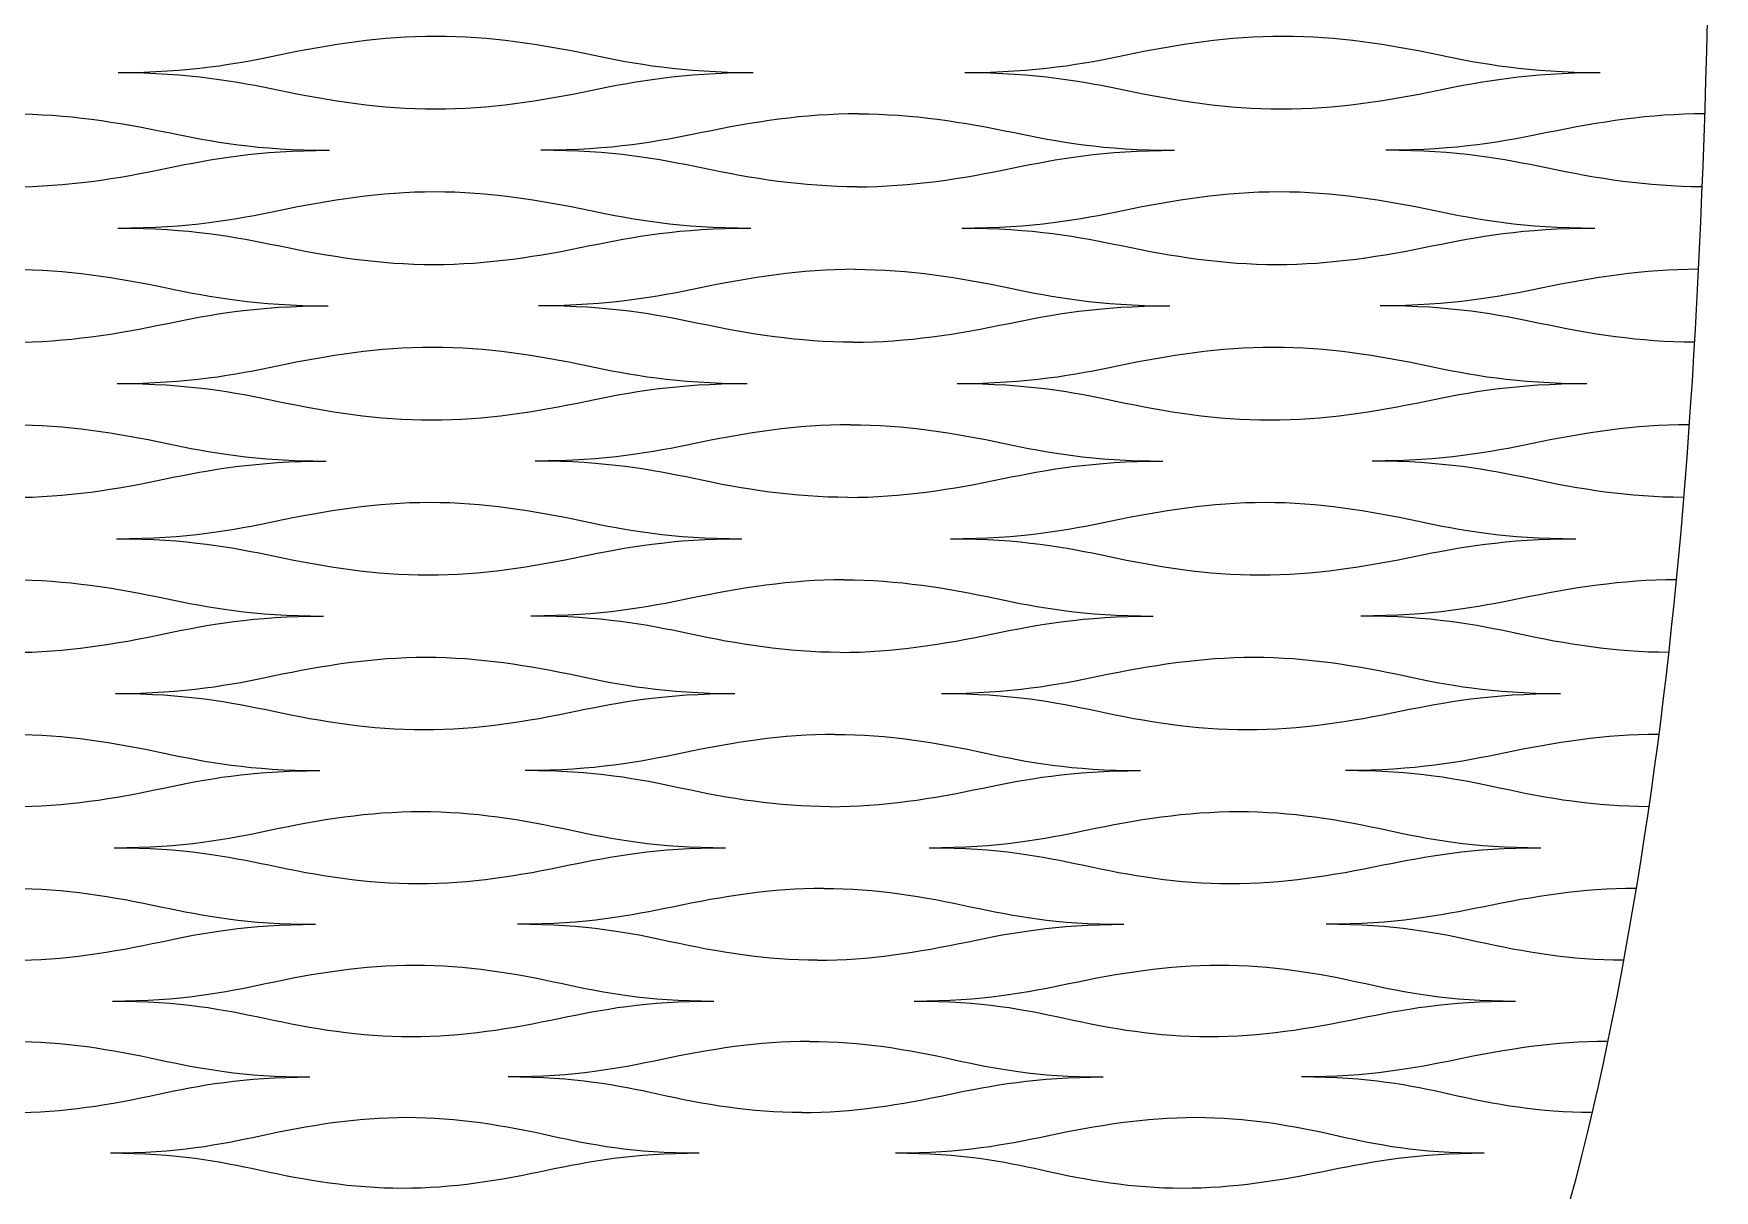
# Model space of a CAD drawing. Extents: x 0.4 to 17.3, y 0.4 to 6.1.
# Drawn here: x 15.265 to 17.305, y 1.812 to 3.217 of the extents above; entities that cross this region are included whole.
import ezdxf

# ---------------------------------------------------------------- set-up
doc = ezdxf.new("R2010")
doc.units = 0
doc.header["$MEASUREMENT"] = 0
doc.layers.add('DEFAULT', color=7, linetype='CONTINUOUS')

msp = doc.modelspace()

# ---------------------------------------------------------------- linework, layer by layer
at = {"layer": 'DEFAULT'}
for points, knots in [([(17.3051, 4.4919), (17.3051, 3.3114), (17.3051, 2.7212), (17.2018, 2.1309), (17.0985, 1.5406), (16.8919, 0.9504), (16.0656, 0.3601)], [0, 0, 0, 0, 1, 1, 1, 2, 2, 2, 2]), ([(15.3677, 3.1694), (15.4544, 3.1694), (15.5119, 3.1801), (15.5632, 3.1908), (15.6258, 3.2038), (15.6871, 3.2137), (15.7533, 3.2137), (15.8196, 3.2137), (15.8807, 3.2038), (15.9433, 3.1908), (15.9944, 3.1801), (16.0518, 3.1694), (16.1385, 3.1694)], [0, 0, 0, 0, 1, 1, 1, 2, 2, 2, 3, 3, 3, 4, 4, 4, 4]), ([(16.3954, 3.1694), (16.4822, 3.1694), (16.5398, 3.1801), (16.5912, 3.1908), (16.654, 3.2038), (16.7154, 3.2137), (16.7816, 3.2137), (16.8479, 3.2137), (16.9089, 3.2038), (16.9713, 3.1908), (17.0223, 3.1801), (17.0795, 3.1694), (17.1663, 3.1694)], [0, 0, 0, 0, 1, 1, 1, 2, 2, 2, 3, 3, 3, 4, 4, 4, 4]), ([(15.3677, 3.1694), (15.4544, 3.1694), (15.5118, 3.1586), (15.563, 3.148), (15.6255, 3.135), (15.6865, 3.1251), (15.7527, 3.1251), (15.8189, 3.1251), (15.8801, 3.135), (15.9428, 3.148), (15.9942, 3.1586), (16.0518, 3.1694), (16.1385, 3.1694)], [0, 0, 0, 0, 1, 1, 1, 2, 2, 2, 3, 3, 3, 4, 4, 4, 4]), ([(16.3954, 3.1694), (16.4822, 3.1694), (16.5394, 3.1586), (16.5903, 3.148), (16.6526, 3.135), (16.7135, 3.1251), (16.7796, 3.1251), (16.8458, 3.1251), (16.9072, 3.135), (16.9702, 3.148), (17.0217, 3.1586), (17.0795, 3.1694), (17.1663, 3.1694)], [0, 0, 0, 0, 1, 1, 1, 2, 2, 2, 3, 3, 3, 4, 4, 4, 4]), ([(15.2392, 3.1192), (15.3054, 3.1192), (15.3665, 3.1093), (15.429, 3.0964), (15.4801, 3.0857), (15.5374, 3.075), (15.624, 3.075)], [0, 0, 0, 0, 1, 1, 1, 2, 2, 2, 2]), ([(16.2661, 3.1192), (16.1999, 3.1192), (16.1386, 3.1093), (16.0759, 3.0964), (16.0246, 3.0857), (15.9671, 3.075), (15.8805, 3.075)], [0, 0, 0, 0, 1, 1, 1, 2, 2, 2, 2]), ([(16.2661, 3.1192), (16.3322, 3.1192), (16.3931, 3.1093), (16.4554, 3.0964), (16.5063, 3.0857), (16.5634, 3.075), (16.65, 3.075)], [0, 0, 0, 0, 1, 1, 1, 2, 2, 2, 2]), ([(17.2929, 3.1192), (17.2267, 3.1192), (17.1653, 3.1093), (17.1023, 3.0964), (17.0508, 3.0857), (16.9931, 3.075), (16.9065, 3.075)], [0, 0, 0, 0, 1, 1, 1, 2, 2, 2, 2]), ([(15.2392, 3.0307), (15.3053, 3.0307), (15.3663, 3.0406), (15.4288, 3.0536), (15.48, 3.0642), (15.5374, 3.075), (15.624, 3.075)], [0, 0, 0, 0, 1, 1, 1, 2, 2, 2, 2]), ([(16.2645, 3.0307), (16.1984, 3.0307), (16.1376, 3.0406), (16.0753, 3.0536), (16.0243, 3.0642), (15.9671, 3.075), (15.8805, 3.075)], [0, 0, 0, 0, 1, 1, 1, 2, 2, 2, 2]), ([(16.2645, 3.0307), (16.3305, 3.0307), (16.3917, 3.0406), (16.4545, 3.0536), (16.5058, 3.0642), (16.5634, 3.075), (16.65, 3.075)], [0, 0, 0, 0, 1, 1, 1, 2, 2, 2, 2]), ([(17.2897, 3.0307), (17.2236, 3.0307), (17.163, 3.0406), (17.1009, 3.0536), (17.0501, 3.0642), (16.9931, 3.075), (16.9065, 3.075)], [0, 0, 0, 0, 1, 1, 1, 2, 2, 2, 2]), ([(15.3672, 2.9806), (15.4537, 2.9806), (15.511, 2.9913), (15.5621, 3.0019), (15.6246, 3.0149), (15.6857, 3.0248), (15.7518, 3.0248), (15.8178, 3.0248), (15.8787, 3.0149), (15.941, 3.0019), (15.9919, 2.9913), (16.0491, 2.9806), (16.1355, 2.9806)], [0, 0, 0, 0, 1, 1, 1, 2, 2, 2, 3, 3, 3, 4, 4, 4, 4]), ([(16.3916, 2.9806), (16.478, 2.9806), (16.5355, 2.9913), (16.5869, 3.0019), (16.6496, 3.0149), (16.7108, 3.0248), (16.7769, 3.0248), (16.843, 3.0248), (16.9037, 3.0149), (16.9657, 3.0019), (17.0165, 2.9913), (17.0734, 2.9806), (17.1598, 2.9806)], [0, 0, 0, 0, 1, 1, 1, 2, 2, 2, 3, 3, 3, 4, 4, 4, 4]), ([(15.3672, 2.9806), (15.4537, 2.9806), (15.5109, 2.9698), (15.5618, 2.9592), (15.6241, 2.9462), (15.6848, 2.9364), (15.7508, 2.9364), (15.8167, 2.9364), (15.8777, 2.9462), (15.9403, 2.9592), (15.9916, 2.9698), (16.0491, 2.9806), (16.1355, 2.9806)], [0, 0, 0, 0, 1, 1, 1, 2, 2, 2, 3, 3, 3, 4, 4, 4, 4]), ([(16.3916, 2.9806), (16.478, 2.9806), (16.5349, 2.9698), (16.5856, 2.9592), (16.6475, 2.9462), (16.708, 2.9364), (16.7739, 2.9364), (16.8399, 2.9364), (16.9012, 2.9462), (16.9641, 2.9592), (17.0156, 2.9698), (17.0734, 2.9806), (17.1598, 2.9806)], [0, 0, 0, 0, 1, 1, 1, 2, 2, 2, 3, 3, 3, 4, 4, 4, 4]), ([(15.2392, 2.9305), (15.3051, 2.9305), (15.366, 2.9206), (15.4282, 2.9076), (15.4791, 2.897), (15.5362, 2.8862), (15.6224, 2.8862)], [0, 0, 0, 0, 1, 1, 1, 2, 2, 2, 2]), ([(16.2622, 2.9305), (16.1963, 2.9305), (16.1352, 2.9206), (16.0726, 2.9076), (16.0214, 2.897), (15.9641, 2.8862), (15.8778, 2.8862)], [0, 0, 0, 0, 1, 1, 1, 2, 2, 2, 2]), ([(16.2622, 2.9305), (16.3281, 2.9305), (16.3887, 2.9206), (16.4506, 2.9076), (16.5012, 2.897), (16.558, 2.8862), (16.6442, 2.8862)], [0, 0, 0, 0, 1, 1, 1, 2, 2, 2, 2]), ([(17.2852, 2.9305), (17.2193, 2.9305), (17.1579, 2.9206), (17.095, 2.9076), (17.0435, 2.897), (16.9859, 2.8862), (16.8996, 2.8862)], [0, 0, 0, 0, 1, 1, 1, 2, 2, 2, 2]), ([(15.2392, 2.842), (15.305, 2.842), (15.3657, 2.8519), (15.428, 2.8649), (15.479, 2.8755), (15.5362, 2.8862), (15.6224, 2.8862)], [0, 0, 0, 0, 1, 1, 1, 2, 2, 2, 2]), ([(16.2598, 2.842), (16.1941, 2.842), (16.1336, 2.8519), (16.0716, 2.8649), (16.021, 2.8755), (15.9641, 2.8862), (15.8778, 2.8862)], [0, 0, 0, 0, 1, 1, 1, 2, 2, 2, 2]), ([(16.2598, 2.842), (16.3256, 2.842), (16.3866, 2.8519), (16.4492, 2.8649), (16.5005, 2.8755), (16.558, 2.8862), (16.6442, 2.8862)], [0, 0, 0, 0, 1, 1, 1, 2, 2, 2, 2]), ([(17.2804, 2.842), (17.2147, 2.842), (17.1545, 2.8519), (17.0929, 2.8649), (17.0425, 2.8755), (16.9859, 2.8862), (16.8996, 2.8862)], [0, 0, 0, 0, 1, 1, 1, 2, 2, 2, 2]), ([(15.3666, 2.7919), (15.4526, 2.7919), (15.5097, 2.8026), (15.5606, 2.8133), (15.6228, 2.8262), (15.6837, 2.8361), (15.7494, 2.8361), (15.8152, 2.8361), (15.8758, 2.8262), (15.9377, 2.8133), (15.9883, 2.8026), (16.0451, 2.7919), (16.1311, 2.7919)], [0, 0, 0, 0, 1, 1, 1, 2, 2, 2, 3, 3, 3, 4, 4, 4, 4]), ([(16.3859, 2.7919), (16.4719, 2.7919), (16.5292, 2.8026), (16.5804, 2.8133), (16.643, 2.8262), (16.7041, 2.8361), (16.7699, 2.8361), (16.8357, 2.8361), (16.896, 2.8262), (16.9575, 2.8133), (17.0079, 2.8026), (17.0643, 2.7919), (17.1504, 2.7919)], [0, 0, 0, 0, 1, 1, 1, 2, 2, 2, 3, 3, 3, 4, 4, 4, 4]), ([(15.3666, 2.7919), (15.4526, 2.7919), (15.5095, 2.7812), (15.5602, 2.7706), (15.622, 2.7576), (15.6824, 2.7477), (15.748, 2.7477), (15.8136, 2.7477), (15.8743, 2.7576), (15.9367, 2.7706), (15.9878, 2.7812), (16.0451, 2.7919), (16.1311, 2.7919)], [0, 0, 0, 0, 1, 1, 1, 2, 2, 2, 3, 3, 3, 4, 4, 4, 4]), ([(16.3859, 2.7919), (16.4719, 2.7919), (16.5284, 2.7812), (16.5786, 2.7706), (16.64, 2.7576), (16.7, 2.7477), (16.7656, 2.7477), (16.8312, 2.7477), (16.8923, 2.7576), (16.9552, 2.7706), (17.0066, 2.7812), (17.0643, 2.7919), (17.1504, 2.7919)], [0, 0, 0, 0, 1, 1, 1, 2, 2, 2, 3, 3, 3, 4, 4, 4, 4]), ([(15.2392, 2.7419), (15.3048, 2.7419), (15.3653, 2.732), (15.4271, 2.719), (15.4777, 2.7084), (15.5344, 2.6977), (15.6201, 2.6977)], [0, 0, 0, 0, 1, 1, 1, 2, 2, 2, 2]), ([(16.2566, 2.7419), (16.191, 2.7419), (16.1301, 2.732), (16.0678, 2.719), (16.0168, 2.7084), (15.9597, 2.6977), (15.874, 2.6977)], [0, 0, 0, 0, 1, 1, 1, 2, 2, 2, 2]), ([(16.2566, 2.7419), (16.3221, 2.7419), (16.3823, 2.732), (16.4436, 2.719), (16.4938, 2.7084), (16.5501, 2.6977), (16.6358, 2.6977)], [0, 0, 0, 0, 1, 1, 1, 2, 2, 2, 2]), ([(17.2739, 2.7419), (17.2084, 2.7419), (17.1471, 2.732), (17.0843, 2.719), (17.0329, 2.7084), (16.9754, 2.6977), (16.8897, 2.6977)], [0, 0, 0, 0, 1, 1, 1, 2, 2, 2, 2]), ([(15.2392, 2.6536), (15.3046, 2.6536), (15.3649, 2.6634), (15.4268, 2.6764), (15.4775, 2.687), (15.5344, 2.6977), (15.6201, 2.6977)], [0, 0, 0, 0, 1, 1, 1, 2, 2, 2, 2]), ([(16.2532, 2.6536), (16.1879, 2.6536), (16.1279, 2.6634), (16.0665, 2.6764), (16.0162, 2.687), (15.9597, 2.6977), (15.874, 2.6977)], [0, 0, 0, 0, 1, 1, 1, 2, 2, 2, 2]), ([(16.2532, 2.6536), (16.3186, 2.6536), (16.3793, 2.6634), (16.4417, 2.6764), (16.4928, 2.687), (16.5501, 2.6977), (16.6358, 2.6977)], [0, 0, 0, 0, 1, 1, 1, 2, 2, 2, 2]), ([(17.2672, 2.6536), (17.2019, 2.6536), (17.1423, 2.6634), (17.0813, 2.6764), (17.0315, 2.687), (16.9754, 2.6977), (16.8897, 2.6977)], [0, 0, 0, 0, 1, 1, 1, 2, 2, 2, 2]), ([(15.3657, 2.6035), (15.4511, 2.6035), (15.5078, 2.6142), (15.5584, 2.6248), (15.6203, 2.6378), (15.6808, 2.6477), (15.7461, 2.6477), (15.8114, 2.6477), (15.8715, 2.6378), (15.9329, 2.6248), (15.9831, 2.6142), (16.0394, 2.6035), (16.1248, 2.6035)], [0, 0, 0, 0, 1, 1, 1, 2, 2, 2, 3, 3, 3, 4, 4, 4, 4]), ([(16.3778, 2.6035), (16.4632, 2.6035), (16.5203, 2.6142), (16.5713, 2.6248), (16.6337, 2.6378), (16.6945, 2.6477), (16.7599, 2.6477), (16.8252, 2.6477), (16.8849, 2.6378), (16.9458, 2.6248), (16.9956, 2.6142), (17.0515, 2.6035), (17.1369, 2.6035)], [0, 0, 0, 0, 1, 1, 1, 2, 2, 2, 3, 3, 3, 4, 4, 4, 4]), ([(15.3657, 2.6035), (15.4511, 2.6035), (15.5076, 2.5928), (15.5578, 2.5822), (15.6192, 2.5693), (15.679, 2.5595), (15.7441, 2.5595), (15.8092, 2.5595), (15.8695, 2.5693), (15.9316, 2.5822), (15.9824, 2.5928), (16.0394, 2.6035), (16.1248, 2.6035)], [0, 0, 0, 0, 1, 1, 1, 2, 2, 2, 3, 3, 3, 4, 4, 4, 4]), ([(16.3778, 2.6035), (16.4632, 2.6035), (16.5191, 2.5928), (16.5688, 2.5822), (16.6295, 2.5693), (16.6888, 2.5595), (16.7539, 2.5595), (16.819, 2.5595), (16.8798, 2.5693), (16.9426, 2.5822), (16.9939, 2.5928), (17.0515, 2.6035), (17.1369, 2.6035)], [0, 0, 0, 0, 1, 1, 1, 2, 2, 2, 3, 3, 3, 4, 4, 4, 4]), ([(15.2392, 2.5536), (15.3043, 2.5536), (15.3643, 2.5437), (15.4256, 2.5308), (15.4758, 2.5203), (15.5319, 2.5096), (15.6169, 2.5096)], [0, 0, 0, 0, 1, 1, 1, 2, 2, 2, 2]), ([(16.2487, 2.5536), (16.1836, 2.5536), (16.1231, 2.5437), (16.0611, 2.5308), (16.0104, 2.5203), (15.9537, 2.5096), (15.8687, 2.5096)], [0, 0, 0, 0, 1, 1, 1, 2, 2, 2, 2]), ([(16.2487, 2.5536), (16.3138, 2.5536), (16.3733, 2.5437), (16.4339, 2.5308), (16.4835, 2.5203), (16.5391, 2.5096), (16.6241, 2.5096)], [0, 0, 0, 0, 1, 1, 1, 2, 2, 2, 2]), ([(17.2582, 2.5536), (17.1931, 2.5536), (17.132, 2.5437), (17.0694, 2.5308), (17.0181, 2.5203), (16.9609, 2.5096), (16.8759, 2.5096)], [0, 0, 0, 0, 1, 1, 1, 2, 2, 2, 2]), ([(15.2392, 2.4655), (15.304, 2.4655), (15.3638, 2.4754), (15.4252, 2.4883), (15.4755, 2.4989), (15.5319, 2.5096), (15.6169, 2.5096)], [0, 0, 0, 0, 1, 1, 1, 2, 2, 2, 2]), ([(16.2441, 2.4655), (16.1793, 2.4655), (16.12, 2.4754), (16.0593, 2.4883), (16.0096, 2.4989), (15.9537, 2.5096), (15.8687, 2.5096)], [0, 0, 0, 0, 1, 1, 1, 2, 2, 2, 2]), ([(16.2441, 2.4655), (16.3089, 2.4655), (16.3692, 2.4754), (16.4313, 2.4883), (16.4821, 2.4989), (16.5391, 2.5096), (16.6241, 2.5096)], [0, 0, 0, 0, 1, 1, 1, 2, 2, 2, 2]), ([(17.249, 2.4655), (17.1842, 2.4655), (17.1254, 2.4754), (17.0654, 2.4883), (17.0162, 2.4989), (16.9609, 2.5096), (16.8759, 2.5096)], [0, 0, 0, 0, 1, 1, 1, 2, 2, 2, 2]), ([(15.3645, 2.4156), (15.4491, 2.4156), (15.5052, 2.4263), (15.5554, 2.4369), (15.6167, 2.4498), (15.6767, 2.4596), (15.7415, 2.4596), (15.8062, 2.4596), (15.8657, 2.4498), (15.9264, 2.4369), (15.976, 2.4263), (16.0316, 2.4156), (16.1162, 2.4156)], [0, 0, 0, 0, 1, 1, 1, 2, 2, 2, 3, 3, 3, 4, 4, 4, 4]), ([(16.3668, 2.4156), (16.4513, 2.4156), (16.508, 2.4263), (16.5588, 2.4369), (16.6208, 2.4498), (16.6813, 2.4596), (16.7461, 2.4596), (16.8108, 2.4596), (16.8698, 2.4498), (16.9298, 2.4369), (16.9789, 2.4263), (17.0339, 2.4156), (17.1185, 2.4156)], [0, 0, 0, 0, 1, 1, 1, 2, 2, 2, 3, 3, 3, 4, 4, 4, 4]), ([(15.3645, 2.4156), (15.4491, 2.4156), (15.5049, 2.4049), (15.5546, 2.3944), (15.6153, 2.3815), (15.6744, 2.3717), (15.7388, 2.3717), (15.8032, 2.3717), (15.863, 2.3815), (15.9246, 2.3944), (15.975, 2.4049), (16.0316, 2.4156), (16.1162, 2.4156)], [0, 0, 0, 0, 1, 1, 1, 2, 2, 2, 3, 3, 3, 4, 4, 4, 4]), ([(16.3668, 2.4156), (16.4513, 2.4156), (16.5065, 2.4049), (16.5554, 2.3944), (16.6152, 2.3815), (16.6737, 2.3717), (16.7381, 2.3717), (16.8025, 2.3717), (16.863, 2.3815), (16.9254, 2.3944), (16.9766, 2.4049), (17.0339, 2.4156), (17.1185, 2.4156)], [0, 0, 0, 0, 1, 1, 1, 2, 2, 2, 3, 3, 3, 4, 4, 4, 4]), ([(15.2392, 2.3659), (15.3036, 2.3659), (15.363, 2.3561), (15.4236, 2.3432), (15.4731, 2.3327), (15.5286, 2.322), (15.6126, 2.322)], [0, 0, 0, 0, 1, 1, 1, 2, 2, 2, 2]), ([(16.238, 2.3659), (16.1737, 2.3659), (16.1136, 2.3561), (16.0521, 2.3432), (16.0018, 2.3327), (15.9456, 2.322), (15.8616, 2.322)], [0, 0, 0, 0, 1, 1, 1, 2, 2, 2, 2]), ([(16.238, 2.3659), (16.3024, 2.3659), (16.3611, 2.3561), (16.4208, 2.3432), (16.4697, 2.3327), (16.5244, 2.322), (16.6085, 2.322)], [0, 0, 0, 0, 1, 1, 1, 2, 2, 2, 2]), ([(17.2369, 2.3659), (17.1725, 2.3659), (17.1118, 2.3561), (17.0494, 2.3432), (16.9984, 2.3327), (16.9414, 2.322), (16.8574, 2.322)], [0, 0, 0, 0, 1, 1, 1, 2, 2, 2, 2]), ([(15.2392, 2.2782), (15.3032, 2.2782), (15.3623, 2.288), (15.423, 2.3008), (15.4727, 2.3114), (15.5286, 2.322), (15.6126, 2.322)], [0, 0, 0, 0, 1, 1, 1, 2, 2, 2, 2]), ([(16.232, 2.2782), (16.168, 2.2782), (16.1096, 2.288), (16.0498, 2.3008), (16.0008, 2.3114), (15.9456, 2.322), (15.8616, 2.322)], [0, 0, 0, 0, 1, 1, 1, 2, 2, 2, 2]), ([(16.232, 2.2782), (16.296, 2.2782), (16.3558, 2.288), (16.4174, 2.3008), (16.4678, 2.3114), (16.5244, 2.322), (16.6085, 2.322)], [0, 0, 0, 0, 1, 1, 1, 2, 2, 2, 2]), ([(17.2248, 2.2782), (17.1608, 2.2782), (17.1031, 2.288), (17.0441, 2.3008), (16.9958, 2.3114), (16.9414, 2.322), (16.8574, 2.322)], [0, 0, 0, 0, 1, 1, 1, 2, 2, 2, 2]), ([(15.3629, 2.2284), (15.4464, 2.2284), (15.5018, 2.2391), (15.5515, 2.2496), (15.6121, 2.2625), (15.6714, 2.2723), (15.7354, 2.2723), (15.7993, 2.2723), (15.858, 2.2625), (15.9178, 2.2496), (15.9667, 2.2391), (16.0214, 2.2284), (16.1049, 2.2284)], [0, 0, 0, 0, 1, 1, 1, 2, 2, 2, 3, 3, 3, 4, 4, 4, 4]), ([(16.3522, 2.2284), (16.4357, 2.2284), (16.4919, 2.2391), (16.5423, 2.2496), (16.6038, 2.2625), (16.6638, 2.2723), (16.7278, 2.2723), (16.7917, 2.2723), (16.8497, 2.2625), (16.9086, 2.2496), (16.9568, 2.2391), (17.0108, 2.2284), (17.0943, 2.2284)], [0, 0, 0, 0, 1, 1, 1, 2, 2, 2, 3, 3, 3, 4, 4, 4, 4]), ([(15.3629, 2.2284), (15.4464, 2.2284), (15.5015, 2.2178), (15.5504, 2.2074), (15.6102, 2.1946), (15.6685, 2.1848), (15.732, 2.1848), (15.7955, 2.1848), (15.8546, 2.1946), (15.9155, 2.2074), (15.9654, 2.2178), (16.0214, 2.2284), (16.1049, 2.2284)], [0, 0, 0, 0, 1, 1, 1, 2, 2, 2, 3, 3, 3, 4, 4, 4, 4]), ([(16.3522, 2.2284), (16.4357, 2.2284), (16.4899, 2.2178), (16.5379, 2.2074), (16.5966, 2.1946), (16.654, 2.1848), (16.7175, 2.1848), (16.7811, 2.1848), (16.841, 2.1946), (16.9031, 2.2074), (16.9538, 2.2178), (17.0108, 2.2284), (17.0943, 2.2284)], [0, 0, 0, 0, 1, 1, 1, 2, 2, 2, 3, 3, 3, 4, 4, 4, 4]), ([(15.2392, 2.179), (15.3027, 2.179), (15.3613, 2.1692), (15.4209, 2.1564), (15.4698, 2.146), (15.5244, 2.1354), (15.6072, 2.1354)], [0, 0, 0, 0, 1, 1, 1, 2, 2, 2, 2]), ([(16.2243, 2.179), (16.1608, 2.179), (16.1014, 2.1692), (16.0406, 2.1564), (15.9908, 2.146), (15.9353, 2.1354), (15.8525, 2.1354)], [0, 0, 0, 0, 1, 1, 1, 2, 2, 2, 2]), ([(16.2243, 2.179), (16.2877, 2.179), (16.3455, 2.1692), (16.404, 2.1564), (16.452, 2.146), (16.5056, 2.1354), (16.5884, 2.1354)], [0, 0, 0, 0, 1, 1, 1, 2, 2, 2, 2]), ([(17.2093, 2.179), (17.1458, 2.179), (17.0855, 2.1692), (17.0236, 2.1564), (16.973, 2.146), (16.9165, 2.1354), (16.8337, 2.1354)], [0, 0, 0, 0, 1, 1, 1, 2, 2, 2, 2]), ([(15.2392, 2.0918), (15.3022, 2.0918), (15.3604, 2.1015), (15.4203, 2.1143), (15.4693, 2.1248), (15.5244, 2.1354), (15.6072, 2.1354)], [0, 0, 0, 0, 1, 1, 1, 2, 2, 2, 2]), ([(16.2166, 2.0918), (16.1537, 2.0918), (16.0963, 2.1015), (16.0376, 2.1143), (15.9895, 2.1248), (15.9353, 2.1354), (15.8525, 2.1354)], [0, 0, 0, 0, 1, 1, 1, 2, 2, 2, 2]), ([(16.2166, 2.0918), (16.2796, 2.0918), (16.3387, 2.1015), (16.3997, 2.1143), (16.4496, 2.1248), (16.5056, 2.1354), (16.5884, 2.1354)], [0, 0, 0, 0, 1, 1, 1, 2, 2, 2, 2]), ([(17.1941, 2.0918), (17.1311, 2.0918), (17.0746, 2.1015), (17.017, 2.1143), (16.9698, 2.1248), (16.9165, 2.1354), (16.8337, 2.1354)], [0, 0, 0, 0, 1, 1, 1, 2, 2, 2, 2]), ([(15.3608, 2.0423), (15.443, 2.0423), (15.4976, 2.0529), (15.5464, 2.0634), (15.6062, 2.0762), (15.6647, 2.0859), (15.7277, 2.0859), (15.7906, 2.0859), (15.8483, 2.0762), (15.9069, 2.0634), (15.9549, 2.0529), (16.0086, 2.0423), (16.0907, 2.0423)], [0, 0, 0, 0, 1, 1, 1, 2, 2, 2, 3, 3, 3, 4, 4, 4, 4]), ([(16.334, 2.0423), (16.4161, 2.0423), (16.4716, 2.0529), (16.5214, 2.0634), (16.5823, 2.0762), (16.6416, 2.0859), (16.7046, 2.0859), (16.7676, 2.0859), (16.8244, 2.0762), (16.8819, 2.0634), (16.9289, 2.0529), (16.9817, 2.0423), (17.0638, 2.0423)], [0, 0, 0, 0, 1, 1, 1, 2, 2, 2, 3, 3, 3, 4, 4, 4, 4]), ([(15.3608, 2.0423), (15.443, 2.0423), (15.4971, 2.0318), (15.5451, 2.0214), (15.6038, 2.0088), (15.661, 1.9991), (15.7234, 1.9991), (15.7858, 1.9991), (15.844, 2.0088), (15.9041, 2.0214), (15.9533, 2.0318), (16.0086, 2.0423), (16.0907, 2.0423)], [0, 0, 0, 0, 1, 1, 1, 2, 2, 2, 3, 3, 3, 4, 4, 4, 4]), ([(16.334, 2.0423), (16.4161, 2.0423), (16.4691, 2.0318), (16.516, 2.0214), (16.5733, 2.0088), (16.6293, 1.9991), (16.6917, 1.9991), (16.7541, 1.9991), (16.8134, 2.0088), (16.8749, 2.0214), (16.9252, 2.0318), (16.9817, 2.0423), (17.0638, 2.0423)], [0, 0, 0, 0, 1, 1, 1, 2, 2, 2, 3, 3, 3, 4, 4, 4, 4]), ([(15.2392, 1.9933), (15.3016, 1.9933), (15.3591, 1.9836), (15.4176, 1.971), (15.4656, 1.9606), (15.5191, 1.9501), (15.6003, 1.9501)], [0, 0, 0, 0, 1, 1, 1, 2, 2, 2, 2]), ([(16.2069, 1.9933), (16.1446, 1.9933), (16.086, 1.9836), (16.026, 1.971), (15.977, 1.9606), (15.9223, 1.9501), (15.8411, 1.9501)], [0, 0, 0, 0, 1, 1, 1, 2, 2, 2, 2]), ([(16.2069, 1.9933), (16.2693, 1.9933), (16.3258, 1.9836), (16.3829, 1.971), (16.4297, 1.9606), (16.482, 1.9501), (16.5633, 1.9501)], [0, 0, 0, 0, 1, 1, 1, 2, 2, 2, 2]), ([(17.1746, 1.9933), (17.1123, 1.9933), (17.0526, 1.9836), (16.9913, 1.971), (16.9411, 1.9606), (16.8853, 1.9501), (16.804, 1.9501)], [0, 0, 0, 0, 1, 1, 1, 2, 2, 2, 2]), ([(15.2392, 1.9068), (15.301, 1.9068), (15.358, 1.9165), (15.4168, 1.9292), (15.4649, 1.9396), (15.5191, 1.9501), (15.6003, 1.9501)], [0, 0, 0, 0, 1, 1, 1, 2, 2, 2, 2]), ([(16.1974, 1.9068), (16.1356, 1.9068), (16.0796, 1.9165), (16.0223, 1.9292), (15.9753, 1.9396), (15.9223, 1.9501), (15.8411, 1.9501)], [0, 0, 0, 0, 1, 1, 1, 2, 2, 2, 2]), ([(16.1974, 1.9068), (16.2591, 1.9068), (16.3173, 1.9165), (16.3774, 1.9292), (16.4267, 1.9396), (16.482, 1.9501), (16.5633, 1.9501)], [0, 0, 0, 0, 1, 1, 1, 2, 2, 2, 2]), ([(17.1556, 1.9068), (17.0938, 1.9068), (17.0389, 1.9165), (16.9829, 1.9292), (16.9371, 1.9396), (16.8853, 1.9501), (16.804, 1.9501)], [0, 0, 0, 0, 1, 1, 1, 2, 2, 2, 2]), ([(15.3583, 1.8578), (15.4387, 1.8578), (15.4922, 1.8683), (15.5402, 1.8787), (15.5988, 1.8914), (15.6563, 1.9011), (15.718, 1.9011), (15.7797, 1.9011), (15.8361, 1.8914), (15.8933, 1.8787), (15.9401, 1.8683), (15.9925, 1.8578), (16.0729, 1.8578)], [0, 0, 0, 0, 1, 1, 1, 2, 2, 2, 3, 3, 3, 4, 4, 4, 4]), ([(16.3111, 1.8578), (16.3915, 1.8578), (16.4461, 1.8683), (16.4953, 1.8787), (16.5553, 1.8914), (16.6138, 1.9011), (16.6755, 1.9011), (16.7372, 1.9011), (16.7926, 1.8914), (16.8484, 1.8787), (16.8941, 1.8683), (16.9453, 1.8578), (17.0257, 1.8578)], [0, 0, 0, 0, 1, 1, 1, 2, 2, 2, 3, 3, 3, 4, 4, 4, 4]), ([(15.3583, 1.8578), (15.4387, 1.8578), (15.4916, 1.8475), (15.5385, 1.8373), (15.5958, 1.8248), (15.6515, 1.8153), (15.7126, 1.8152), (15.7736, 1.8152), (15.8306, 1.8248), (15.8897, 1.8373), (15.9381, 1.8475), (15.9925, 1.8578), (16.0729, 1.8578)], [0, 0, 0, 0, 1, 1, 1, 2, 2, 2, 3, 3, 3, 4, 4, 4, 4]), ([(16.3111, 1.8578), (16.3915, 1.8578), (16.4429, 1.8475), (16.4884, 1.8373), (16.5439, 1.8248), (16.5982, 1.8153), (16.6593, 1.8152), (16.7203, 1.8152), (16.7787, 1.8248), (16.8396, 1.8373), (16.8894, 1.8475), (16.9453, 1.8578), (17.0257, 1.8578)], [0, 0, 0, 0, 1, 1, 1, 2, 2, 2, 3, 3, 3, 4, 4, 4, 4])]:
    msp.add_open_spline(points, degree=3, knots=knots, dxfattribs=at)

doc.saveas('drawing.dxf')
